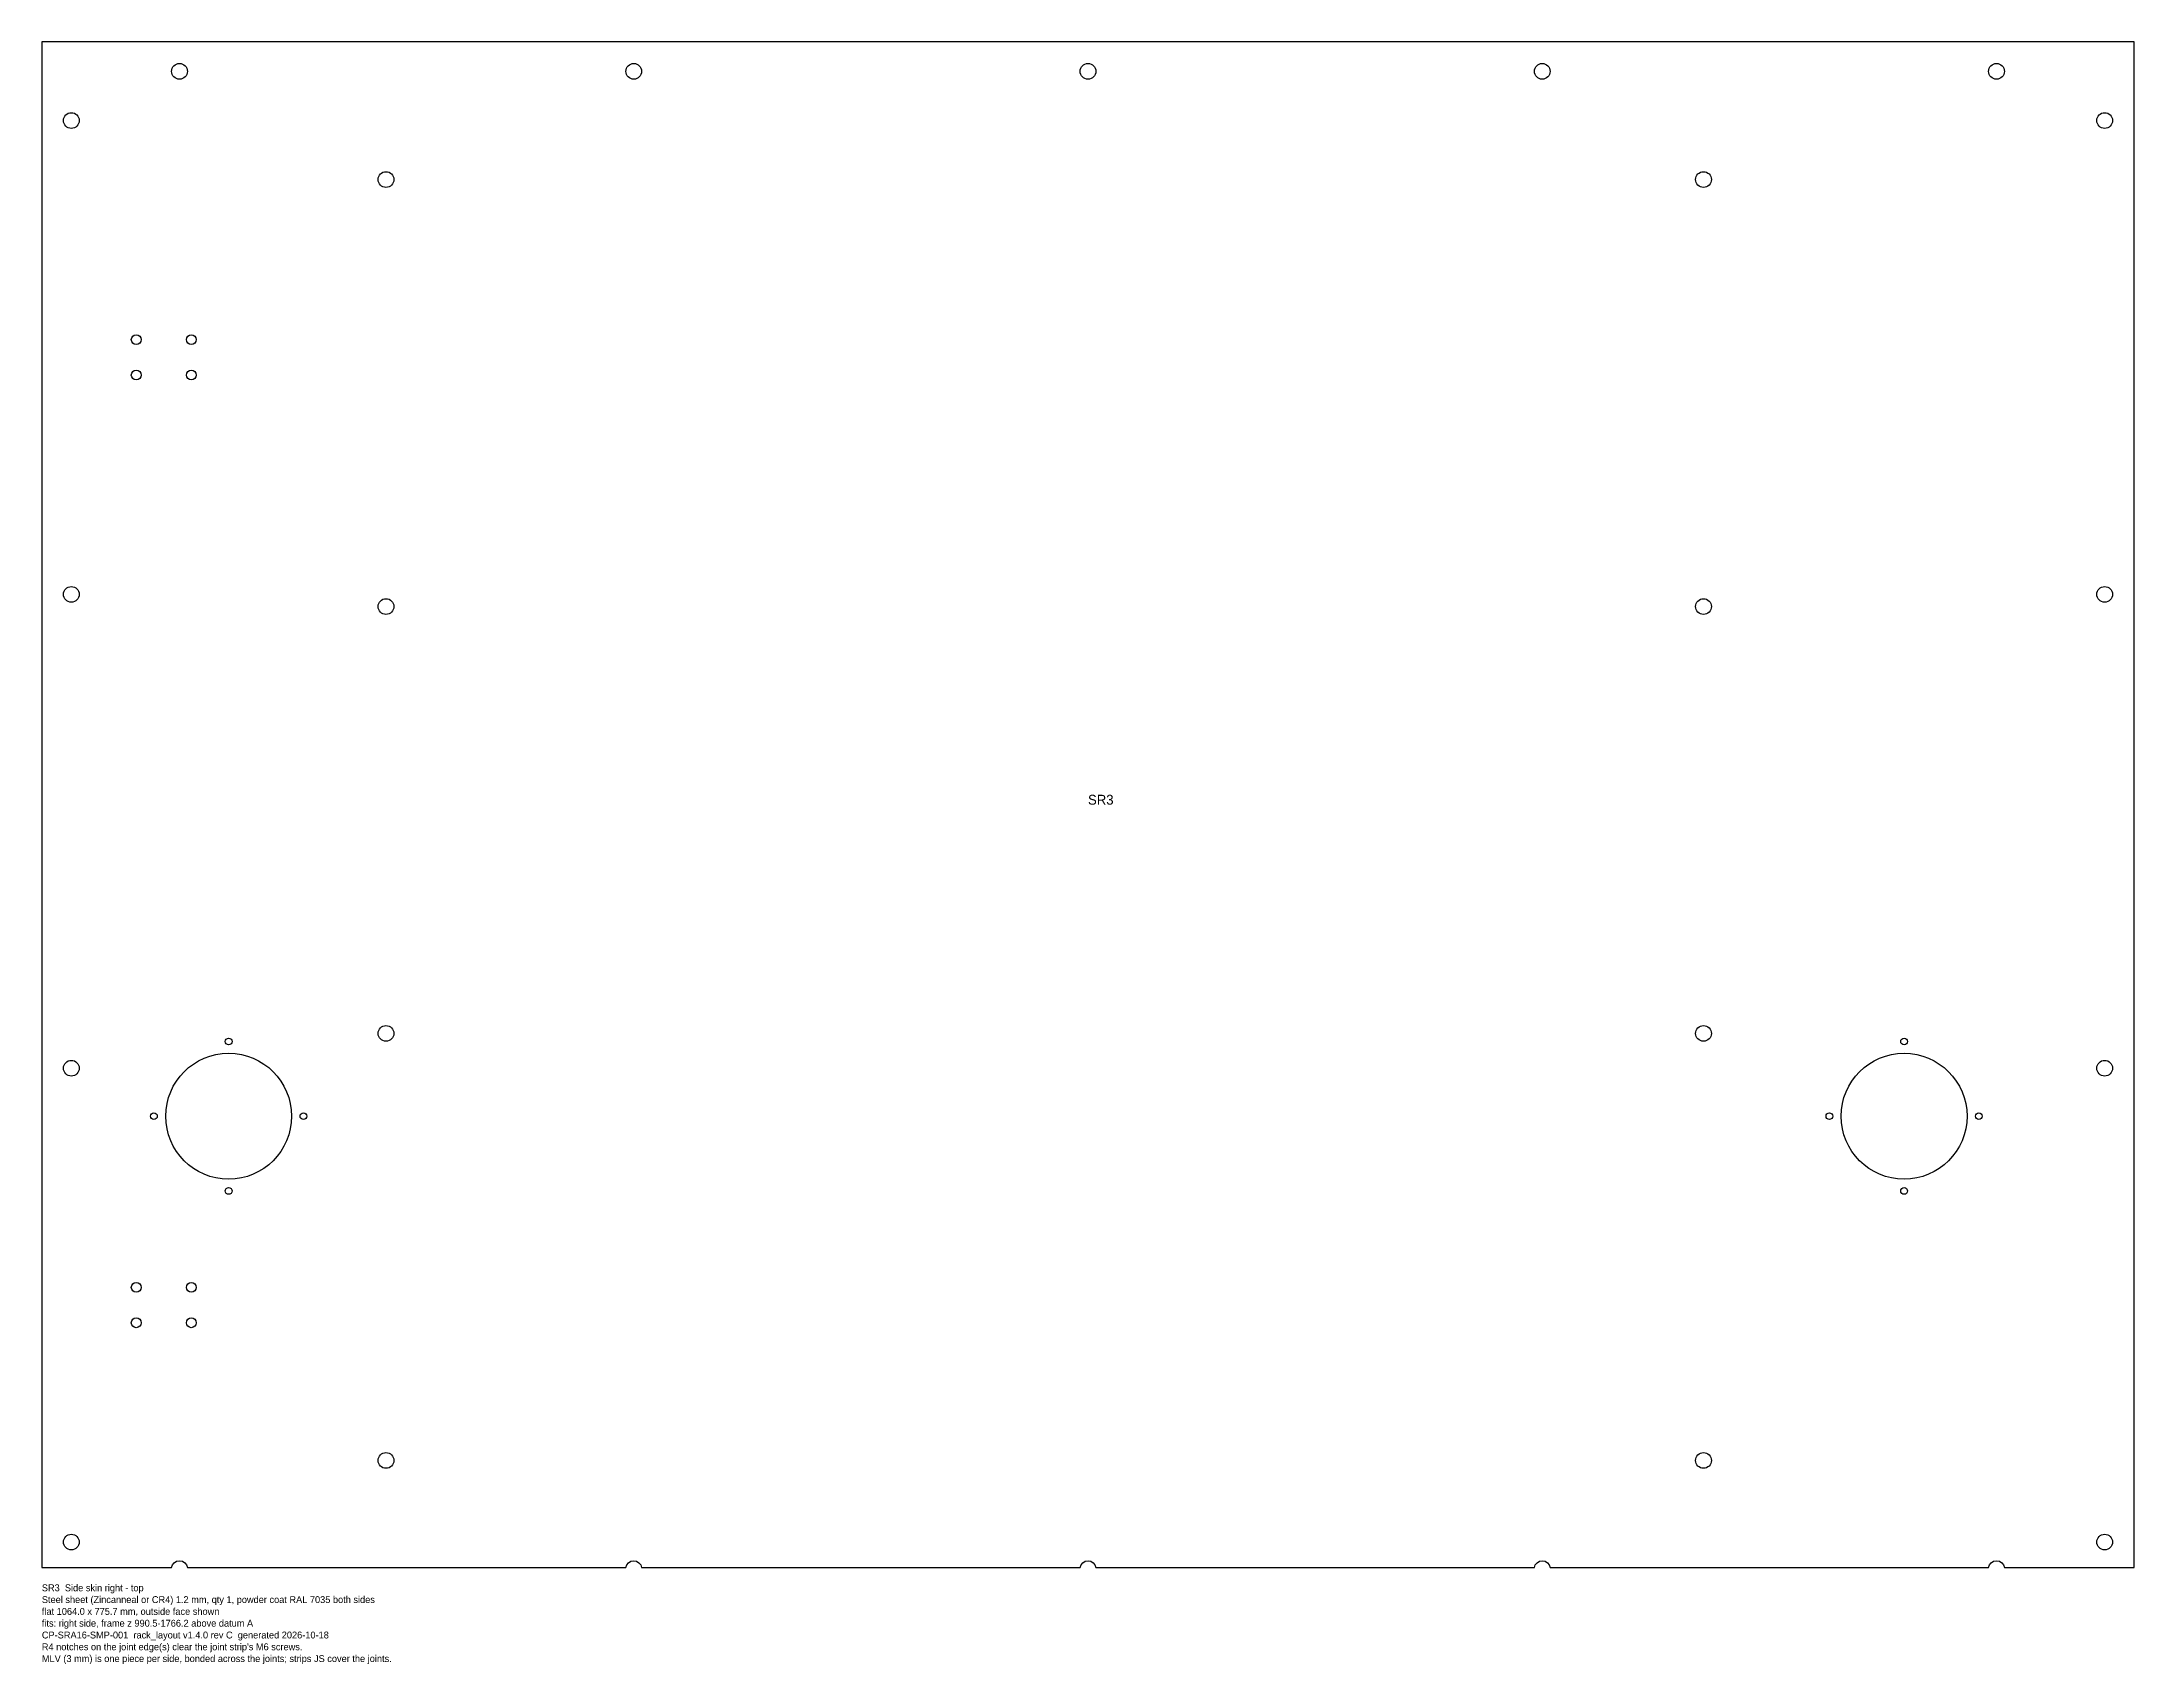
# Model space of a CAD drawing. Header units: millimetres. Extents: x 0 to 1064, y -49 to 776.
import ezdxf

# ---------------------------------------------------------------- set-up
doc = ezdxf.new("R2010")
doc.units = ezdxf.units.MM
for name, color, linetype in [('CUT', 7, 'CONTINUOUS'), ('ETCH', 3, 'CONTINUOUS'), ('NOTES', 8, 'CONTINUOUS')]:
    doc.layers.add(name, color=color, linetype=linetype)

msp = doc.modelspace()

# ---------------------------------------------------------------- linework, layer by layer
at = {"layer": 'CUT'}
msp.add_lwpolyline([(0, 0), (66, 0, -0.881917), (74, 0), (297, 0, -0.881917), (305, 0), (528, 0, -0.881917), (536, 0), (759, 0, -0.881917), (767, 0), (990, 0, -0.881917), (998, 0), (1064, 0), (1064, 775.7), (0, 775.7)], format="xyb", close=True, dxfattribs=at)
for centre, radius in [((70, 760.7), 4), ((301, 760.7), 4), ((532, 760.7), 4), ((763, 760.7), 4), ((994, 760.7), 4), ((15, 735.7), 4), ((1049, 735.7), 4), ((175, 705.7), 4), ((845, 705.7), 4), ((48, 624.3), 2.5), ((76, 624.3), 2.5), ((48, 606.3), 2.5), ((76, 606.3), 2.5), ((15, 494.8), 4), ((175, 488.6), 4), ((845, 488.6), 4), ((1049, 494.8), 4), ((95, 267.5), 1.7), ((175, 271.6), 4), ((845, 271.6), 4), ((947, 267.5), 1.7), ((15, 253.9), 4), ((95, 229.5), 32), ((947, 229.5), 32), ((1049, 253.9), 4), ((57, 229.5), 1.7), ((133, 229.5), 1.7), ((909, 229.5), 1.7), ((985, 229.5), 1.7), ((95, 191.5), 1.7), ((947, 191.5), 1.7), ((48, 142.5), 2.5), ((76, 142.5), 2.5), ((48, 124.5), 2.5), ((76, 124.5), 2.5), ((175, 54.5), 4), ((845, 54.5), 4), ((15, 13), 4), ((1049, 13), 4)]:
    msp.add_circle(centre, radius, dxfattribs=at)

# ---------------------------------------------------------------- texts
at = {"layer": 'ETCH'}
msp.add_text('SR3', height=5, dxfattribs=at).set_placement((532, 387.9))
at = {"layer": 'NOTES'}
for s, p in [('SR3  Side skin right - top', (0, -12)), ('flat 1064.0 x 775.7 mm, outside face shown', (0, -24)), ('Steel sheet (Zincanneal or CR4) 1.2 mm, qty 1, powder coat RAL 7035 both sides', (0, -18)), ('fits: right side, frame z 990.5-1766.2 above datum A', (0, -30)), ('CP-SRA16-SMP-001  rack_layout v1.4.0 rev C  generated 2026-10-18', (0, -36)), ("R4 notches on the joint edge(s) clear the joint strip's M6 screws.", (0, -42)), ('MLV (3 mm) is one piece per side, bonded across the joints; strips JS cover the joints.', (0, -48))]:
    msp.add_text(s, height=3.5, dxfattribs=at).set_placement(p)

doc.saveas('drawing.dxf')
